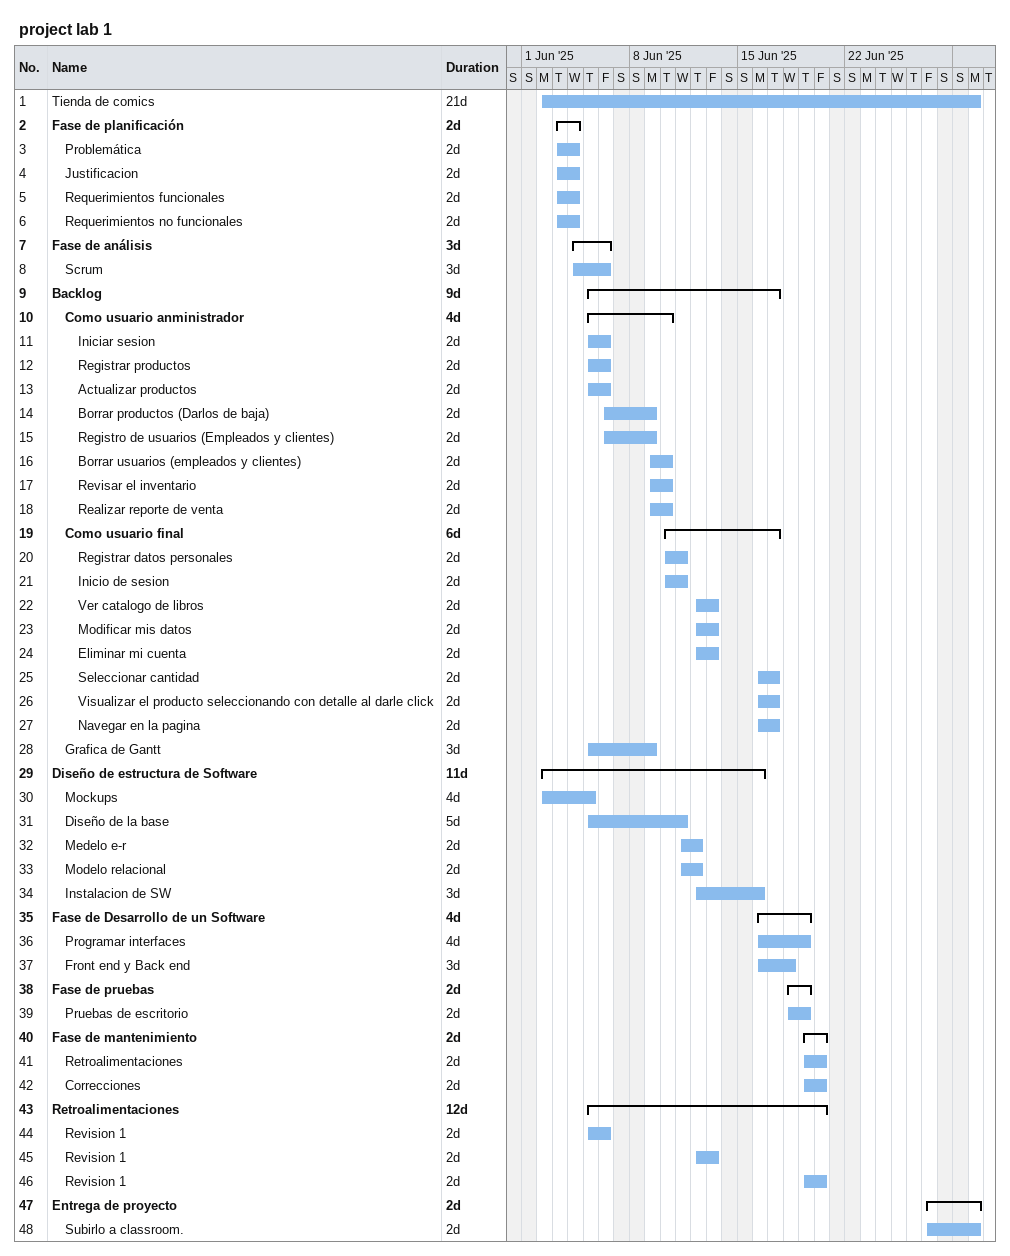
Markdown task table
project lab 1

| ID | Level | Task | Duration | Start | Finish |
|---|---|---|---|---|---|
| 1 | 1 | Tienda de comics | 21d | 2025-06-02 | 2025-06-30 |
| 2 | 1 | **Fase de planificación** | 2d | 2025-06-03 | 2025-06-04 |
| 3 | 2 | Problemática | 2d | 2025-06-03 | 2025-06-04 |
| 4 | 2 | Justificacion | 2d | 2025-06-03 | 2025-06-04 |
| 5 | 2 | Requerimientos funcionales | 2d | 2025-06-03 | 2025-06-04 |
| 6 | 2 | Requerimientos no funcionales | 2d | 2025-06-03 | 2025-06-04 |
| 7 | 1 | **Fase de análisis** | 3d | 2025-06-04 | 2025-06-06 |
| 8 | 2 | Scrum | 3d | 2025-06-04 | 2025-06-06 |
| 9 | 1 | **Backlog** | 9d | 2025-06-05 | 2025-06-17 |
| 10 | 2 | **Como usuario anministrador** | 4d | 2025-06-05 | 2025-06-10 |
| 11 | 3 | Iniciar sesion | 2d | 2025-06-05 | 2025-06-06 |
| 12 | 3 | Registrar productos | 2d | 2025-06-05 | 2025-06-06 |
| 13 | 3 | Actualizar productos | 2d | 2025-06-05 | 2025-06-06 |
| 14 | 3 | Borrar productos (Darlos de baja) | 2d | 2025-06-06 | 2025-06-09 |
| 15 | 3 | Registro de usuarios (Empleados y clientes) | 2d | 2025-06-06 | 2025-06-09 |
| 16 | 3 | Borrar usuarios (empleados y clientes) | 2d | 2025-06-09 | 2025-06-10 |
| 17 | 3 | Revisar el inventario | 2d | 2025-06-09 | 2025-06-10 |
| 18 | 3 | Realizar reporte de venta | 2d | 2025-06-09 | 2025-06-10 |
| 19 | 2 | **Como usuario final** | 6d | 2025-06-10 | 2025-06-17 |
| 20 | 3 | Registrar datos personales | 2d | 2025-06-10 | 2025-06-11 |
| 21 | 3 | Inicio de sesion | 2d | 2025-06-10 | 2025-06-11 |
| 22 | 3 | Ver catalogo de libros | 2d | 2025-06-12 | 2025-06-13 |
| 23 | 3 | Modificar mis datos | 2d | 2025-06-12 | 2025-06-13 |
| 24 | 3 | Eliminar mi cuenta | 2d | 2025-06-12 | 2025-06-13 |
| 25 | 3 | Seleccionar cantidad | 2d | 2025-06-16 | 2025-06-17 |
| 26 | 3 | Visualizar el producto seleccionando con detalle al darle click | 2d | 2025-06-16 | 2025-06-17 |
| 27 | 3 | Navegar en la pagina | 2d | 2025-06-16 | 2025-06-17 |
| 28 | 2 | Grafica de Gantt | 3d | 2025-06-05 | 2025-06-09 |
| 29 | 1 | **Diseño de estructura de Software** | 11d | 2025-06-02 | 2025-06-16 |
| 30 | 2 | Mockups | 4d | 2025-06-02 | 2025-06-05 |
| 31 | 2 | Diseño de la base | 5d | 2025-06-05 | 2025-06-11 |
| 32 | 2 | Medelo e-r | 2d | 2025-06-11 | 2025-06-12 |
| 33 | 2 | Modelo relacional | 2d | 2025-06-11 | 2025-06-12 |
| 34 | 2 | Instalacion de SW | 3d | 2025-06-12 | 2025-06-16 |
| 35 | 1 | **Fase de Desarrollo de un Software** | 4d | 2025-06-16 | 2025-06-19 |
| 36 | 2 | Programar interfaces | 4d | 2025-06-16 | 2025-06-19 |
| 37 | 2 | Front end y Back end | 3d | 2025-06-16 | 2025-06-18 |
| 38 | 1 | **Fase de pruebas** | 2d | 2025-06-18 | 2025-06-19 |
| 39 | 2 | Pruebas de escritorio | 2d | 2025-06-18 | 2025-06-19 |
| 40 | 1 | **Fase de mantenimiento** | 2d | 2025-06-19 | 2025-06-20 |
| 41 | 2 | Retroalimentaciones | 2d | 2025-06-19 | 2025-06-20 |
| 42 | 2 | Correcciones | 2d | 2025-06-19 | 2025-06-20 |
| 43 | 1 | **Retroalimentaciones** | 12d | 2025-06-05 | 2025-06-20 |
| 44 | 2 | Revision 1 | 2d | 2025-06-05 | 2025-06-06 |
| 45 | 2 | Revision 1 | 2d | 2025-06-12 | 2025-06-13 |
| 46 | 2 | Revision 1 | 2d | 2025-06-19 | 2025-06-20 |
| 47 | 1 | **Entrega de proyecto** | 2d | 2025-06-27 | 2025-06-30 |
| 48 | 2 | Subirlo a classroom. | 2d | 2025-06-27 | 2025-06-30 |
